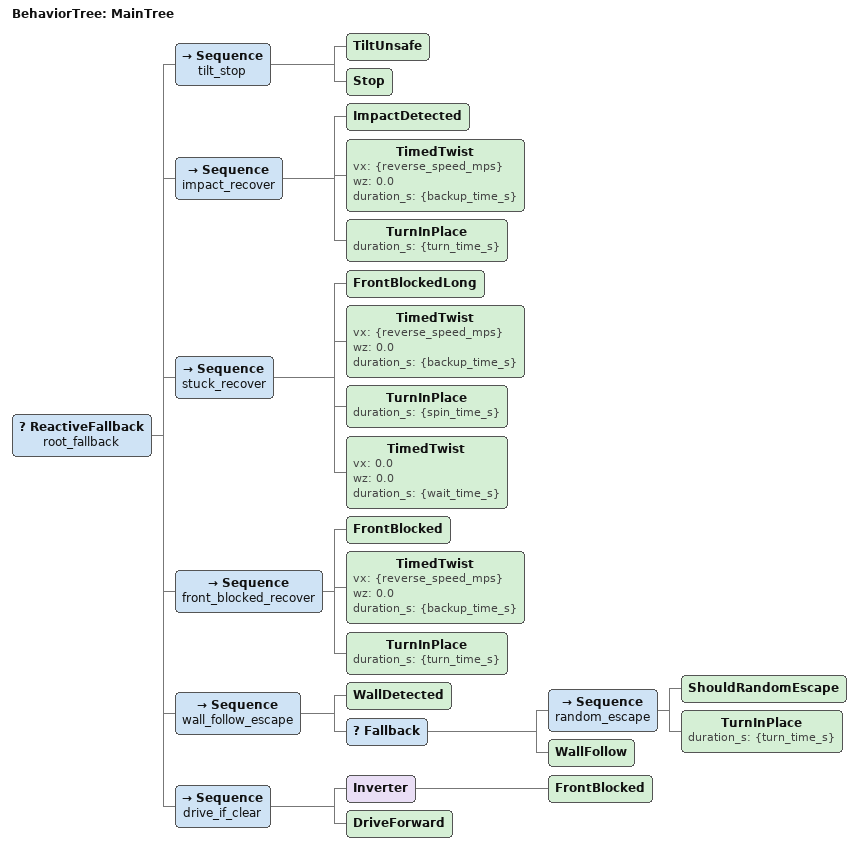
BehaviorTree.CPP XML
<root main_tree_to_execute="MainTree">
  <BehaviorTree ID="MainTree">
    <ReactiveFallback name="root_fallback">
      <Sequence name="tilt_stop">
        <TiltUnsafe />
        <Stop />
      </Sequence>
      <Sequence name="impact_recover">
        <ImpactDetected />
        <TimedTwist vx="{reverse_speed_mps}" wz="0.0" duration_s="{backup_time_s}" />
        <TurnInPlace duration_s="{turn_time_s}" />
      </Sequence>
      <Sequence name="stuck_recover">
        <FrontBlockedLong />
        <TimedTwist vx="{reverse_speed_mps}" wz="0.0" duration_s="{backup_time_s}" />
        <TurnInPlace duration_s="{spin_time_s}" />
        <TimedTwist vx="0.0" wz="0.0" duration_s="{wait_time_s}" />
      </Sequence>
      <Sequence name="front_blocked_recover">
        <FrontBlocked />
        <TimedTwist vx="{reverse_speed_mps}" wz="0.0" duration_s="{backup_time_s}" />
        <TurnInPlace duration_s="{turn_time_s}" />
      </Sequence>
      <Sequence name="wall_follow_escape">
        <WallDetected />
        <Fallback>
          <Sequence name="random_escape">
            <ShouldRandomEscape />
            <TurnInPlace duration_s="{turn_time_s}" />
          </Sequence>
          <WallFollow />
        </Fallback>
      </Sequence>
      <Sequence name="drive_if_clear">
        <Inverter>
          <FrontBlocked />
        </Inverter>
        <DriveForward />
      </Sequence>
    </ReactiveFallback>
  </BehaviorTree>
</root>
